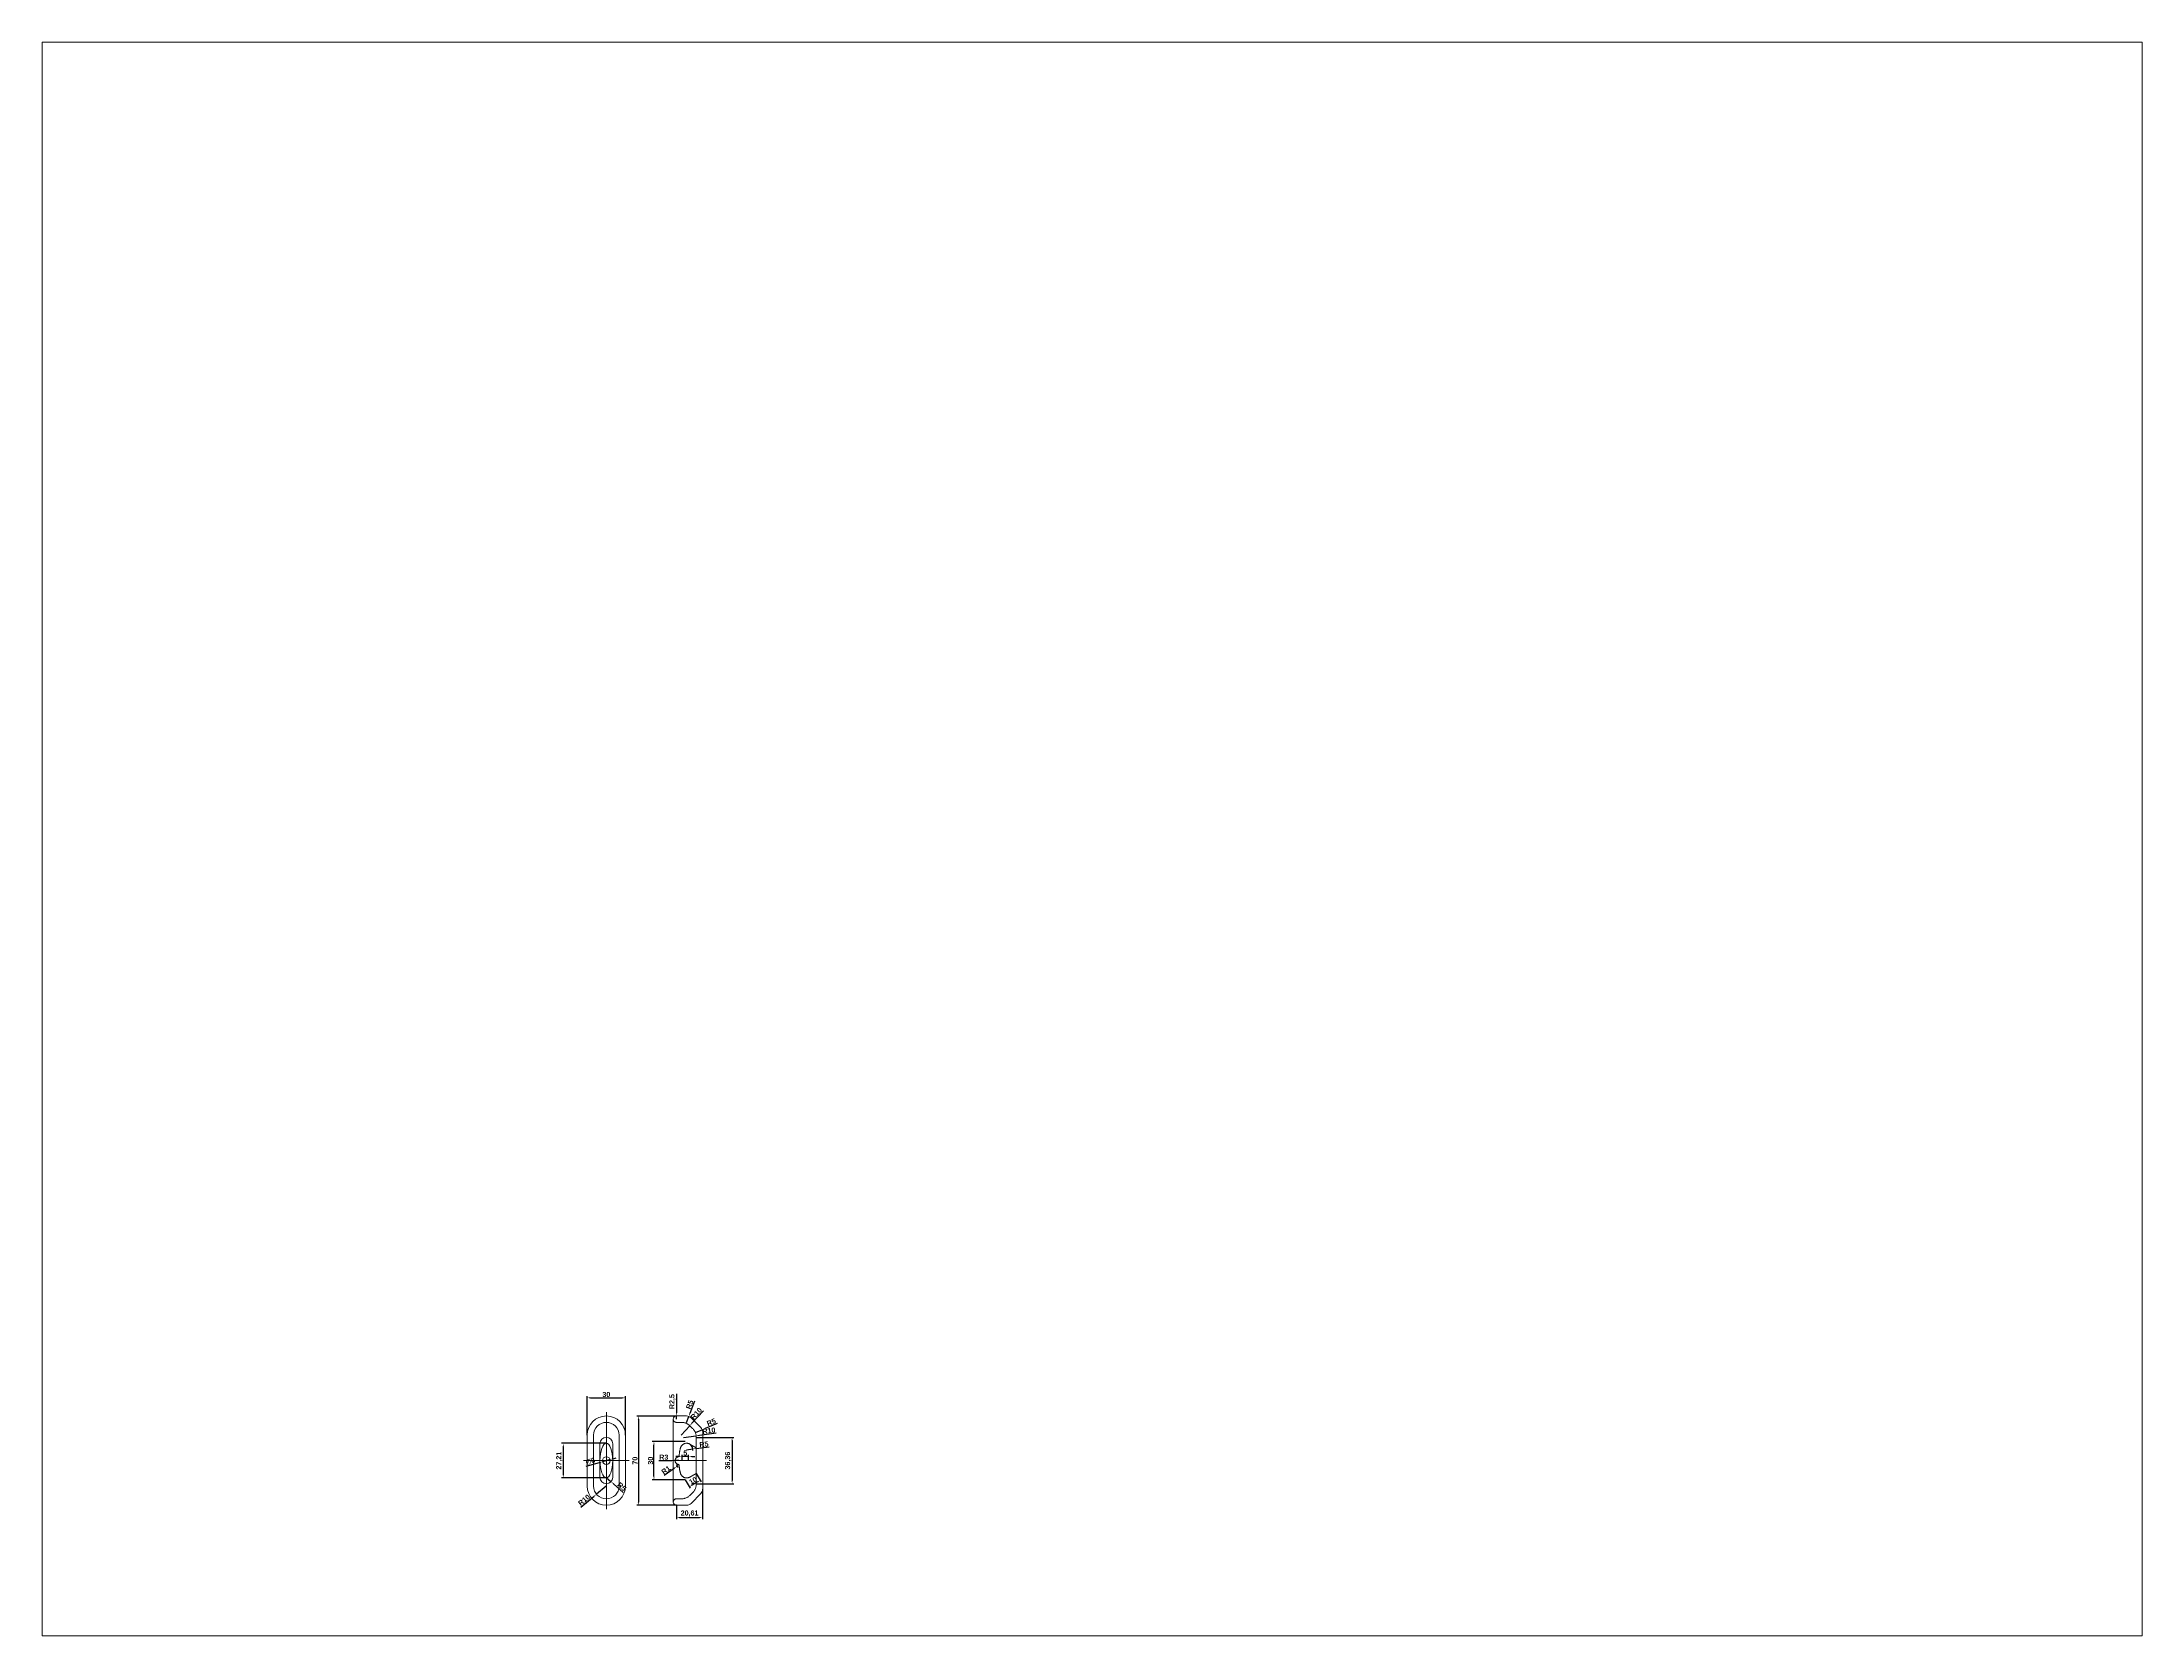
# Paper-space layout 'Presentación2' of a CAD drawing. Header units: millimetres. Extents: x 26 to 231, y 20 to 176.
# The model-space entities are those that its viewports show. They can reach past a viewport. Long polylines and large blocks are cut down to what shows.
import ezdxf

# ---------------------------------------------------------------- set-up
doc = ezdxf.new("R2010")
doc.units = ezdxf.units.MM
doc.linetypes.add('TRAZO_Y_PUNTO', pattern=[25.4, 12.7, -6.35, 0, -6.35])
doc.linetypes.add('TRAZOS', pattern=[19.05, 12.7, -6.35])
for name, color, linetype, lineweight in [('01_Contornos', 7, 'Continuous', 20), ('02_Ocultas', 4, 'TRAZOS', 20), ('03_Ejes', 1, 'TRAZO_Y_PUNTO', 18), ('04_Cotas', 3, 'Continuous', 18)]:
    doc.layers.add(name, color=color, linetype=linetype, lineweight=lineweight)
doc.styles.add('EstiloCota', font='arialbd.ttf', dxfattribs={"height": 4})
doc.dimstyles.new('CotasUNE', dxfattribs={"dimtxt": 5, "dimasz": 2.5, "dimexe": 1.25, "dimexo": 0, "dimtad": 1, "dimtxsty": 'EstiloCota', "dimcen": 2.5, "dimclrd": 256, "dimclrt": 256, "dimadec": 0, "dimazin": 0, "dimtfac": 1, "dimtmove": 0, "dimatfit": 3, "dimfxl": 1, "dimarcsym": 0})

# ---------------------------------------------------------------- blocks, each defined once
blk = doc.blocks.new('*D128')
at = {"layer": '04_Cotas', "color": 0, "lineweight": -2, "transparency": 16777216}
for p, q in [((120.9, 211.8), (120.9, 242.3)), ((150.9, 211.8), (150.9, 242.3))]:
    blk.add_line(p, q, dxfattribs=at)
at = {"layer": '04_Cotas', "lineweight": -2, "transparency": 16777216}
blk.add_line((123.4, 241.1), (148.4, 241.1), dxfattribs=at)
at = {"layer": '04_Cotas', "transparency": 16777216}
for points in [[(123.4, 241.5), (123.4, 240.6), (120.9, 241.1)], [(148.4, 241.5), (148.4, 240.6), (150.9, 241.1)]]:
    blk.add_solid(points, dxfattribs=at)
at = {"layer": 'Defpoints', "color": 0}
for p in [(150.9, 241.1), (120.9, 211.8), (150.9, 211.8)]:
    blk.add_point(p, dxfattribs=at)
at = {"layer": '04_Cotas', "transparency": 16777216, "insert": (135.9, 243.7), "char_height": 4, "attachment_point": 5, "style": 'EstiloCota'}
blk.add_mtext('30', dxfattribs=at)
blk = doc.blocks.new('*D127')
at = {"layer": '04_Cotas', "color": 0, "lineweight": -2, "transparency": 16777216}
for p, q in [((190.9, 226.8), (159.8, 226.8)), ((190.9, 156.8), (159.8, 156.8))]:
    blk.add_line(p, q, dxfattribs=at)
at = {"layer": '04_Cotas', "lineweight": -2, "transparency": 16777216}
blk.add_line((161.1, 224.3), (161.1, 159.3), dxfattribs=at)
at = {"layer": '04_Cotas', "transparency": 16777216}
for points in [[(160.6, 224.3), (161.5, 224.3), (161.1, 226.8)], [(160.6, 159.3), (161.5, 159.3), (161.1, 156.8)]]:
    blk.add_solid(points, dxfattribs=at)
at = {"layer": 'Defpoints', "color": 0}
for p in [(190.9, 226.8), (161.1, 156.8), (190.9, 156.8)]:
    blk.add_point(p, dxfattribs=at)
at = {"layer": '04_Cotas', "transparency": 16777216, "insert": (158.4, 191.8), "char_height": 4, "attachment_point": 5, "rotation": 90, "style": 'EstiloCota'}
blk.add_mtext('70', dxfattribs=at)
blk = doc.blocks.new('*D126')
at = {"layer": '04_Cotas', "lineweight": -2, "transparency": 16777216}
for p, q in [((135.9, 171.8), (128.2, 165.5)), ((116, 155.4), (126.3, 163.9))]:
    blk.add_line(p, q, dxfattribs=at)
at = {"layer": '04_Cotas', "transparency": 16777216}
blk.add_solid([(126, 164.2), (126.5, 163.6), (128.2, 165.5)], dxfattribs=at)
at = {"layer": 'Defpoints', "color": 0}
for p in [(128.2, 165.5), (135.9, 171.8)]:
    blk.add_point(p, dxfattribs=at)
at = {"layer": '04_Cotas', "transparency": 16777216, "insert": (118.5, 160.9), "char_height": 4, "attachment_point": 5, "rotation": 39.5362, "style": 'EstiloCota'}
blk.add_mtext('R10', dxfattribs=at)
blk = doc.blocks.new('*D125')
at = {"layer": '04_Cotas', "lineweight": -2, "transparency": 16777216}
for p, q in [((135.9, 178.7), (139.7, 175.3)), ((149.2, 166.8), (141.5, 173.7))]:
    blk.add_line(p, q, dxfattribs=at)
at = {"layer": '04_Cotas', "transparency": 16777216}
blk.add_solid([(141.8, 174), (141.2, 173.4), (139.7, 175.3)], dxfattribs=at)
at = {"layer": 'Defpoints', "color": 0}
for p in [(135.9, 178.7), (139.7, 175.3)]:
    blk.add_point(p, dxfattribs=at)
at = {"layer": '04_Cotas', "transparency": 16777216, "insert": (148.1, 171.4), "char_height": 4, "attachment_point": 5, "rotation": 318.4449, "style": 'EstiloCota'}
blk.add_mtext('R5', dxfattribs=at)
blk = doc.blocks.new('*D124')
at = {"layer": '04_Cotas', "lineweight": -2, "transparency": 16777216}
for p, q in [((120.2, 187.4), (130.6, 190.3)), ((138.8, 192.7), (133, 191)), ((141.2, 193.3), (143.6, 194))]:
    blk.add_line(p, q, dxfattribs=at)
at = {"layer": '04_Cotas', "transparency": 16777216}
for points in [[(130.5, 190.7), (130.7, 189.9), (133, 191)], [(141.1, 193.7), (141.3, 192.9), (138.8, 192.7)]]:
    blk.add_solid(points, dxfattribs=at)
at = {"layer": 'Defpoints', "color": 0}
for p in [(133, 191), (138.8, 192.7)]:
    blk.add_point(p, dxfattribs=at)
at = {"layer": '04_Cotas', "transparency": 16777216, "insert": (123.4, 191.3), "char_height": 4, "attachment_point": 5, "rotation": 15.7705, "style": 'EstiloCota'}
blk.add_mtext('∅6', dxfattribs=at)
blk = doc.blocks.new('*D123')
at = {"layer": '04_Cotas', "lineweight": -2, "transparency": 16777216}
for p, q in [((196.5, 210), (206.4, 211.3)), ((222.1, 213.4), (208.9, 211.6))]:
    blk.add_line(p, q, dxfattribs=at)
at = {"layer": '04_Cotas', "transparency": 16777216}
blk.add_solid([(208.9, 212.1), (209, 211.2), (206.4, 211.3)], dxfattribs=at)
at = {"layer": 'Defpoints', "color": 0}
for p in [(196.5, 210), (206.4, 211.3)]:
    blk.add_point(p, dxfattribs=at)
at = {"layer": '04_Cotas', "transparency": 16777216, "insert": (216.4, 215.3), "char_height": 4, "attachment_point": 5, "rotation": 7.4671, "style": 'EstiloCota'}
blk.add_mtext('R10', dxfattribs=at)
blk = doc.blocks.new('*D122')
at = {"layer": '04_Cotas', "lineweight": -2, "transparency": 16777216}
for p, q in [((190.9, 244.3), (190.9, 229.3)), ((190.9, 224.3), (190.9, 226.8))]:
    blk.add_line(p, q, dxfattribs=at)
at = {"layer": '04_Cotas', "transparency": 16777216}
blk.add_solid([(190.5, 229.3), (191.3, 229.3), (190.9, 226.8)], dxfattribs=at)
at = {"layer": 'Defpoints', "color": 0}
for p in [(190.9, 226.8), (190.9, 224.3)]:
    blk.add_point(p, dxfattribs=at)
at = {"layer": '04_Cotas', "transparency": 16777216, "insert": (187.8, 238.1), "char_height": 4, "attachment_point": 5, "rotation": 90, "style": 'EstiloCota'}
blk.add_mtext('R2,5', dxfattribs=at)
blk = doc.blocks.new('*D121')
at = {"layer": '04_Cotas', "lineweight": -2, "transparency": 16777216}
for p, q in [((212.1, 230.9), (203.1, 221.1)), ((194.7, 211.8), (201.4, 219.2))]:
    blk.add_line(p, q, dxfattribs=at)
at = {"layer": '04_Cotas', "transparency": 16777216}
blk.add_solid([(202.8, 221.4), (203.4, 220.8), (201.4, 219.2)], dxfattribs=at)
at = {"layer": 'Defpoints', "color": 0}
for p in [(201.4, 219.2), (194.7, 211.8)]:
    blk.add_point(p, dxfattribs=at)
at = {"layer": '04_Cotas', "transparency": 16777216, "insert": (206.5, 228.7), "char_height": 4, "attachment_point": 5, "rotation": 47.669, "style": 'EstiloCota'}
blk.add_mtext('R10', dxfattribs=at)
blk = doc.blocks.new('*D120')
at = {"layer": '04_Cotas', "color": 0, "lineweight": -2, "transparency": 16777216}
for p, q in [((211.5, 169.5), (211.5, 145.9)), ((190.9, 156.8), (190.9, 145.9))]:
    blk.add_line(p, q, dxfattribs=at)
at = {"layer": '04_Cotas', "lineweight": -2, "transparency": 16777216}
blk.add_line((193.4, 147.2), (209, 147.2), dxfattribs=at)
at = {"layer": '04_Cotas', "transparency": 16777216}
for points in [[(193.4, 147.6), (193.4, 146.8), (190.9, 147.2)], [(209, 147.6), (209, 146.8), (211.5, 147.2)]]:
    blk.add_solid(points, dxfattribs=at)
at = {"layer": 'Defpoints', "color": 0}
for p in [(211.5, 169.5), (190.9, 156.8), (211.5, 147.2)]:
    blk.add_point(p, dxfattribs=at)
at = {"layer": '04_Cotas', "transparency": 16777216, "insert": (201.2, 150.3), "char_height": 4, "attachment_point": 5, "style": 'EstiloCota'}
blk.add_mtext('20,61', dxfattribs=at)
blk = doc.blocks.new('*D119')
at = {"layer": '04_Cotas', "lineweight": -2, "transparency": 16777216}
for p, q in [((205.1, 238.5), (201.5, 228.9)), ((198.8, 221.8), (200.6, 226.5))]:
    blk.add_line(p, q, dxfattribs=at)
at = {"layer": '04_Cotas', "transparency": 16777216}
blk.add_solid([(201.1, 229), (201.9, 228.7), (200.6, 226.5)], dxfattribs=at)
at = {"layer": 'Defpoints', "color": 0}
for p in [(198.8, 221.8), (200.6, 226.5)]:
    blk.add_point(p, dxfattribs=at)
at = {"layer": '04_Cotas', "transparency": 16777216, "insert": (201.3, 235.8), "char_height": 4, "attachment_point": 5, "rotation": 69.3706, "style": 'EstiloCota'}
blk.add_mtext('R5', dxfattribs=at)
blk = doc.blocks.new('*D118')
at = {"layer": '04_Cotas', "lineweight": -2, "transparency": 16777216}
for p, q in [((206.5, 214.2), (211.1, 216.1)), ((222.9, 221), (213.4, 217.1))]:
    blk.add_line(p, q, dxfattribs=at)
at = {"layer": '04_Cotas', "transparency": 16777216}
blk.add_solid([(213.3, 217.4), (213.6, 216.7), (211.1, 216.1)], dxfattribs=at)
at = {"layer": 'Defpoints', "color": 0}
for p in [(211.1, 216.1), (206.5, 214.2)]:
    blk.add_point(p, dxfattribs=at)
at = {"layer": '04_Cotas', "transparency": 16777216, "insert": (218.3, 222), "char_height": 4, "attachment_point": 5, "rotation": 22.7191, "style": 'EstiloCota'}
blk.add_mtext('R5', dxfattribs=at)
blk = doc.blocks.new('*D117')
at = {"layer": '04_Cotas', "color": 0, "lineweight": -2, "transparency": 16777216}
for p, q in [((206.5, 210), (235.9, 210)), ((206.5, 173.7), (235.9, 173.7))]:
    blk.add_line(p, q, dxfattribs=at)
at = {"layer": '04_Cotas', "lineweight": -2, "transparency": 16777216}
blk.add_line((234.6, 207.5), (234.6, 176.2), dxfattribs=at)
at = {"layer": '04_Cotas', "transparency": 16777216}
for points in [[(234.2, 207.5), (235, 207.5), (234.6, 210)], [(234.2, 176.2), (235, 176.2), (234.6, 173.7)]]:
    blk.add_solid(points, dxfattribs=at)
at = {"layer": 'Defpoints', "color": 0}
for p in [(206.5, 210), (206.5, 173.7), (234.6, 173.7)]:
    blk.add_point(p, dxfattribs=at)
at = {"layer": '04_Cotas', "transparency": 16777216, "insert": (231.5, 191.8), "char_height": 4, "attachment_point": 5, "rotation": 90, "style": 'EstiloCota'}
blk.add_mtext('36,36', dxfattribs=at)
blk = doc.blocks.new('*D116')
at = {"layer": '04_Cotas', "color": 0, "lineweight": -2, "transparency": 16777216}
for p, q in [((135.9, 205.4), (100.8, 205.4)), ((135.9, 178.2), (100.8, 178.2))]:
    blk.add_line(p, q, dxfattribs=at)
at = {"layer": '04_Cotas', "lineweight": -2, "transparency": 16777216}
blk.add_line((102.1, 202.9), (102.1, 180.7), dxfattribs=at)
at = {"layer": '04_Cotas', "transparency": 16777216}
for points in [[(101.7, 202.9), (102.5, 202.9), (102.1, 205.4)], [(101.7, 180.7), (102.5, 180.7), (102.1, 178.2)]]:
    blk.add_solid(points, dxfattribs=at)
at = {"layer": 'Defpoints', "color": 0}
for p in [(135.9, 205.4), (102.1, 178.2), (135.9, 178.2)]:
    blk.add_point(p, dxfattribs=at)
at = {"layer": '04_Cotas', "transparency": 16777216, "insert": (99, 191.8), "char_height": 4, "attachment_point": 5, "rotation": 90, "style": 'EstiloCota'}
blk.add_mtext('27,21', dxfattribs=at)
blk = doc.blocks.new('*D114')
at = {"layer": '04_Cotas', "lineweight": -2, "transparency": 16777216}
for p, q in [((177.1, 191.8), (187.4, 191.8)), ((192.9, 191.8), (189.9, 191.8))]:
    blk.add_line(p, q, dxfattribs=at)
at = {"layer": '04_Cotas', "transparency": 16777216}
blk.add_solid([(187.4, 192.3), (187.4, 191.4), (189.9, 191.8)], dxfattribs=at)
at = {"layer": 'Defpoints', "color": 0}
for p in [(189.9, 191.8), (192.9, 191.8)]:
    blk.add_point(p, dxfattribs=at)
at = {"layer": '04_Cotas', "transparency": 16777216, "insert": (181, 194.5), "char_height": 4, "attachment_point": 5, "rotation": 0.0229, "style": 'EstiloCota'}
blk.add_mtext('R3', dxfattribs=at)
blk = doc.blocks.new('*D113')
at = {"layer": '04_Cotas', "color": 0, "lineweight": -2, "transparency": 16777216}
for p, q in [((206.5, 181.8), (210.3, 175.3)), ((197.9, 176.8), (201.7, 170.3))]:
    blk.add_line(p, q, dxfattribs=at)
at = {"layer": '04_Cotas', "lineweight": -2, "transparency": 16777216}
blk.add_line((207.5, 175.1), (203.2, 172.6), dxfattribs=at)
at = {"layer": '04_Cotas', "transparency": 16777216}
for points in [[(203, 172.9), (203.4, 172.2), (201, 171.3)], [(207.3, 175.4), (207.7, 174.7), (209.7, 176.3)]]:
    blk.add_solid(points, dxfattribs=at)
at = {"layer": 'Defpoints', "color": 0}
for p in [(206.5, 181.8), (197.9, 176.8), (201, 171.3)]:
    blk.add_point(p, dxfattribs=at)
at = {"layer": '04_Cotas', "transparency": 16777216, "insert": (204, 176.1), "char_height": 4, "attachment_point": 5, "rotation": 30, "style": 'EstiloCota'}
blk.add_mtext('10', dxfattribs=at)
blk = doc.blocks.new('*D112')
at = {"layer": '04_Cotas', "lineweight": -2, "transparency": 16777216}
for p, q in [((198.9, 200.4), (203.9, 201)), ((216.6, 202.3), (206.4, 201.2))]:
    blk.add_line(p, q, dxfattribs=at)
at = {"layer": '04_Cotas', "color": 0, "lineweight": -2, "transparency": 16777216}
blk.add_arc((198.9, 200.4), 5, 351.7344, 60, dxfattribs=at)
at = {"layer": '04_Cotas', "transparency": 16777216}
blk.add_solid([(206.3, 201.7), (206.4, 200.8), (203.9, 201)], dxfattribs=at)
at = {"layer": 'Defpoints', "color": 0}
for p in [(198.9, 200.4), (203.9, 201)]:
    blk.add_point(p, dxfattribs=at)
at = {"layer": '04_Cotas', "transparency": 16777216, "insert": (212.5, 204.6), "char_height": 4, "attachment_point": 5, "rotation": 6.0583, "style": 'EstiloCota'}
blk.add_mtext('R5', dxfattribs=at)
blk = doc.blocks.new('*D129')
at = {"layer": '04_Cotas', "color": 0, "lineweight": -2, "transparency": 16777216}
for p, q in [((197.9, 206.8), (172, 206.8)), ((197.9, 176.8), (172, 176.8))]:
    blk.add_line(p, q, dxfattribs=at)
at = {"layer": '04_Cotas', "lineweight": -2, "transparency": 16777216}
blk.add_line((173.3, 179.3), (173.3, 204.3), dxfattribs=at)
at = {"layer": '04_Cotas', "transparency": 16777216}
for points in [[(172.9, 204.3), (173.7, 204.3), (173.3, 206.8)], [(172.9, 179.3), (173.7, 179.3), (173.3, 176.8)]]:
    blk.add_solid(points, dxfattribs=at)
at = {"layer": 'Defpoints', "color": 0}
for p in [(173.3, 206.8), (197.9, 206.8), (197.9, 176.8)]:
    blk.add_point(p, dxfattribs=at)
at = {"layer": '04_Cotas', "transparency": 16777216, "insert": (170.6, 191.8), "char_height": 4, "attachment_point": 5, "rotation": 90, "style": 'EstiloCota'}
blk.add_mtext('30', dxfattribs=at)
blk = doc.blocks.new('*D130')
at = {"layer": '04_Cotas', "lineweight": -2, "transparency": 16777216}
for p, q in [((181.4, 180.3), (189.2, 185.9)), ((192, 187.9), (191.2, 187.3))]:
    blk.add_line(p, q, dxfattribs=at)
at = {"layer": '04_Cotas', "color": 0, "lineweight": -2, "transparency": 16777216}
blk.add_arc((192, 187.9), 1, 78.0949, 287.2813, dxfattribs=at)
at = {"layer": '04_Cotas', "transparency": 16777216}
blk.add_solid([(188.9, 186.2), (189.4, 185.6), (191.2, 187.3)], dxfattribs=at)
at = {"layer": 'Defpoints', "color": 0}
for p in [(191.2, 187.3), (192, 187.9)]:
    blk.add_point(p, dxfattribs=at)
at = {"layer": '04_Cotas', "transparency": 16777216, "insert": (182.7, 184.5), "char_height": 4, "attachment_point": 5, "rotation": 35.6616, "style": 'EstiloCota'}
blk.add_mtext('R1', dxfattribs=at)
blk = doc.blocks.new('*D131')
at = {"layer": '04_Cotas', "lineweight": -2, "transparency": 16777216}
for p, q in [((192.9, 195.1), (190.4, 195.1)), ((200.4, 195.1), (195.4, 195.1)), ((202.9, 195.1), (205.4, 195.1))]:
    blk.add_line(p, q, dxfattribs=at)
at = {"layer": '04_Cotas', "color": 0, "lineweight": -2, "transparency": 16777216}
for p, q in [((195.4, 191.8), (195.4, 196.4)), ((200.4, 191.8), (200.4, 196.4))]:
    blk.add_line(p, q, dxfattribs=at)
at = {"layer": '04_Cotas', "transparency": 16777216}
for points in [[(192.9, 195.5), (192.9, 194.7), (195.4, 195.1)], [(202.9, 195.5), (202.9, 194.7), (200.4, 195.1)]]:
    blk.add_solid(points, dxfattribs=at)
at = {"layer": 'Defpoints', "color": 0}
for p in [(195.4, 195.1), (195.4, 191.8), (200.4, 191.8)]:
    blk.add_point(p, dxfattribs=at)
at = {"layer": '04_Cotas', "transparency": 16777216, "insert": (197.9, 197.8), "char_height": 4, "attachment_point": 5, "style": 'EstiloCota'}
blk.add_mtext('5', dxfattribs=at)

msp = doc.modelspace()

# ---------------------------------------------------------------- linework, layer by layer
at = {"layer": '01_Contornos'}
for p, q in [((188.41, 159.343), (188.41, 224.343)), ((190.91, 226.843), (198.839, 226.843)), ((202.375, 225.379), (210.052, 217.701)), ((120.91, 211.843), (120.91, 171.843)), ((125.91, 211.843), (125.91, 171.843)), ((130.91, 205.023), (130.91, 178.663)), ((140.91, 178.663), (140.91, 205.023)), ((145.91, 171.843), (145.91, 211.843)), ((150.91, 171.843), (150.91, 211.843)), ((211.517, 214.165), (211.517, 169.521)), ((202.375, 158.307), (210.052, 165.985)), ((190.91, 156.843), (198.839, 156.843))]:
    msp.add_line(p, q, dxfattribs=at)
msp.add_circle((135.91, 191.843), 3, dxfattribs=at)
for centre, radius, start, end in [((135.91, 211.843), 15, 0, 180), ((135.91, 211.843), 10, 0, 180), ((190.91, 224.343), 2.5, 90, 180), ((198.839, 221.843), 5, 45, 90), ((206.517, 214.165), 5, 0, 45), ((135.91, 205.023), 5, 0, 180), ((135.91, 171.843), 15, 180, 0), ((135.91, 171.843), 10, 180, 0), ((135.91, 178.663), 5, 180, 0), ((206.517, 169.521), 5, 315, 0), ((190.91, 159.343), 2.5, 180, 270), ((198.839, 161.843), 5, 270, 315)]:
    msp.add_arc(centre, radius, start, end, dxfattribs=at)
msp.add_ellipse((135.91, 191.843), major_axis=(0, 13.606), ratio=0.36749039, dxfattribs=at)
at = {"layer": '02_Ocultas', "ltscale": 0.2}
for p, q in [((194.697, 221.843), (190.91, 221.843)), ((203.588, 217.094), (201.768, 218.914)), ((206.517, 201.843), (201.432, 204.779)), ((206.517, 173.663), (206.517, 210.023)), ((206.517, 181.843), (201.432, 178.907)), ((201.768, 164.772), (203.588, 166.592)), ((190.91, 161.843), (194.697, 161.843))]:
    msp.add_line(p, q, dxfattribs=at)
at = {"layer": '02_Ocultas', "ltscale": 0.1}
for centre, start, end in [((190.91, 224.343), 180, 270), ((190.91, 159.343), 90, 180)]:
    msp.add_arc(centre, 2.5, start, end, dxfattribs=at)
at = {"layer": '02_Ocultas', "ltscale": 0.2}
for centre, radius, start, end in [((194.697, 211.843), 10, 45, 90), ((196.517, 210.023), 10, 0, 45), ((198.932, 200.449), 5, 60, 163.270611), ((192.851, 191.844), 3, 101.901969, 258.094879), ((192.026, 195.758), 1, 281.901969, 354.972663), ((192.026, 187.93), 1, 5.023996, 78.094879), ((198.932, 183.237), 5, 196.729389, 300), ((196.517, 173.663), 10, 315, 0), ((194.697, 171.843), 10, 270, 315)]:
    msp.add_arc(centre, radius, start, end, dxfattribs=at)
for start_param, end_param in [(7.12021667, 7.59595619), (8.11184226, 8.5877441)]:
    msp.add_ellipse((197.856, 191.843), major_axis=(0, 15), ratio=0.33333333, start_param=start_param, end_param=end_param, dxfattribs=at)
at = {"layer": '03_Ejes', "ltscale": 0.3}
for p, q in [((135.91, 191.843), (135.91, 229.843)), ((117.91, 191.843), (135.91, 191.843)), ((135.91, 191.843), (135.91, 153.843)), ((135.91, 191.843), (153.91, 191.843)), ((214.517, 191.843), (185.41, 191.843))]:
    msp.add_line(p, q, dxfattribs=at)

# ---------------------------------------------------------------- dimensions: what is measured, and where the dimension line sits
at = {"layer": '04_Cotas'}
for p1, p2, distance, picture, middle in [((120.91, 211.843), (150.91, 211.843), 29.218, '*D128', (135.91, 243.728)), ((206.517, 181.843), (197.856, 176.843), 6.359, '*D113', (204.032, 176.146))]:
    dim = msp.add_aligned_dim(p1=p1, p2=p2, distance=distance, dimstyle='CotasUNE', dxfattribs=at)
    dim.commit()
    dim.dimension.update_dxf_attribs({"geometry": picture, "text_midpoint": middle})
for center, mpoint, picture, middle in [((190.91, 224.343), (190.91, 226.843), '*D122', (187.831, 238.081)), ((194.697, 211.843), (201.431, 219.236), '*D121', (206.468, 228.726)), ((198.839, 221.843), (200.601, 226.522), '*D119', (201.25, 235.795)), ((196.517, 210.023), (206.432, 211.323), '*D123', (216.405, 215.32)), ((206.517, 214.165), (211.129, 216.096), '*D118', (218.318, 221.989)), ((198.932, 200.449), (203.904, 200.976), '*D112', (212.481, 204.561)), ((192.851, 191.844), (189.851, 191.843), '*D114', (180.978, 194.507)), ((192.026, 187.93), (191.213, 187.347), '*D130', (182.741, 184.509)), ((135.91, 171.843), (128.198, 165.477), '*D126', (118.473, 160.909)), ((135.91, 178.663), (139.652, 175.346), '*D125', (148.081, 171.427))]:
    dim = msp.add_radius_dim(center=center, mpoint=mpoint, dimstyle='CotasUNE', dxfattribs=at)
    dim.commit()
    dim.dimension.update_dxf_attribs({"geometry": picture, "text_midpoint": middle})
for base, p1, p2, angle, picture, middle, dimtype in [((161.056, 156.843), (190.91, 226.843), (190.91, 156.843), 270, '*D127', (161.056, 191.843), 161), ((234.609, 173.663), (206.517, 210.023), (206.517, 173.663), 90, '*D117', (234.609, 191.843), 160)]:
    dim = msp.add_linear_dim(base=base, p1=p1, p2=p2, angle=angle, dimstyle='CotasUNE', dxfattribs=at)
    dim.commit()
    dim.dimension.update_dxf_attribs({"geometry": picture, "text_midpoint": middle, "dimtype": dimtype})
for base, p1, p2, picture, middle in [((102.087, 178.237), (135.91, 205.449), (135.91, 178.237), '*D116', (99.007, 191.843)), ((173.27, 206.843), (197.856, 176.843), (197.856, 206.843), '*D129', (170.603, 191.843))]:
    dim = msp.add_linear_dim(base=base, p1=p1, p2=p2, angle=90, dimstyle='CotasUNE', dxfattribs=at)
    dim.commit()
    dim.dimension.update_dxf_attribs({"geometry": picture, "text_midpoint": middle})
dim = msp.add_linear_dim(base=(195.356, 195.103), p1=(200.356, 191.843), p2=(195.356, 191.843), dimstyle='CotasUNE', dxfattribs=at)
dim.commit()
dim.dimension.update_dxf_attribs({"geometry": '*D131', "text_midpoint": (197.856, 197.762)})
dim = msp.add_diameter_dim_2p(p1=(138.797, 192.658), p2=(133.023, 191.028), dimstyle='CotasUNE', dxfattribs=at)
dim.commit()
dim.dimension.update_dxf_attribs({"geometry": '*D124', "text_midpoint": (123.432, 191.262)})
dim = msp.add_linear_dim(base=(211.517, 147.172), p1=(190.91, 156.843), p2=(211.517, 169.521), dimstyle='CotasUNE', dxfattribs=at)
dim.commit()
dim.dimension.update_dxf_attribs({"geometry": '*D120', "text_midpoint": (201.213, 147.172), "dimtype": 160})

psp = doc.layouts.new('Presentación2')

# ---------------------------------------------------------------- viewports
at = {"layer": '04_Cotas'}
psp.add_viewport(center=(128.5, 97.5), size=(205.6, 156), view_center_point=(517.041, 679.471), view_height=1250.42305, dxfattribs=at)

doc.saveas('drawing.dxf')
